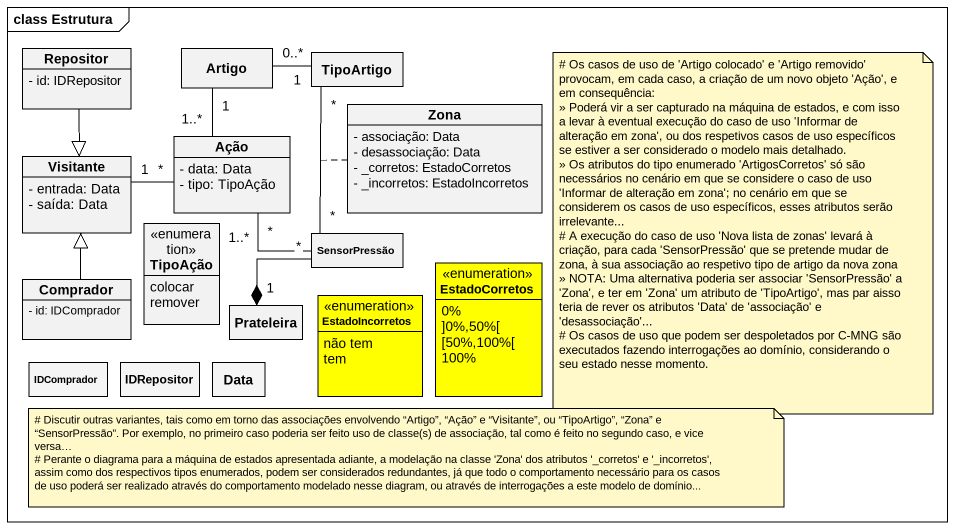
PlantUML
@startuml
mainframe class Estrutura
hide circle
hide empty members
skinparam classAttributeIconSize 0
class Repositor {
  - id: IDRepositor
}
class Artigo
class TipoArtigo
class Zona {
  - associação: Data
  - desassociação: Data
  - _corretos: EstadoCorretos
  - _incorretos: EstadoIncorretos
}
class Visitante {
  - entrada: Data
  - saída: Data
}
class Ação {
  - data: Data
  - tipo: TipoAção
}
enum TipoAção {
  colocar
  remover
}
class SensorPressão
enum EstadoCorretos #FFFF00 {
  0%
  ]0%,50%[
  [50%,100%[
  100%
}
class Comprador {
  - id: IDComprador
}
class Prateleira
enum EstadoIncorretos #FFFF00 {
  não tem
  tem
}
class IDComprador #F5F5F5
class IDRepositor #F5F5F5
class Data #F5F5F5
Repositor --|> Visitante
Artigo "0..*" -right- "1" TipoArtigo
Artigo "1" -- "1..*" Ação
Ação "*" -left- "1" Visitante
Ação "*" -- "1..*" SensorPressão
SensorPressão "*" -up- "*" TipoArtigo
(SensorPressão, TipoArtigo) .. Zona
SensorPressão "*" --* "1" Prateleira
Comprador -up-|> Visitante
note as N1
  # Os casos de uso de 'Artigo colocado' e 'Artigo removido' provocam, em cada caso, a criação de um novo objeto 'Ação', e em consequência:
  >> Poderá vir a ser capturado na máquina de estados, e com isso a levar à eventual execução do caso de uso 'Informar de alteração em zona', ou dos respetivos casos de uso específicos se estiver a ser considerado o modelo mais detalhado.
  >> Os atributos do tipo enumerado 'ArtigosCorretos' só são necessários no cenário em que se considere o caso de uso 'Informar de alteração em zona'; no cenário em que se considerem os casos de uso específicos, esses atributos serão irrelevante...
  # A execução do caso de uso 'Nova lista de zonas' levará à criação, para cada 'SensorPressão' que se pretende mudar de zona, à sua associação ao respetivo tipo de artigo da nova zona
  >> NOTA: Uma alternativa poderia ser associar 'SensorPressão' a 'Zona', e ter em 'Zona' um atributo de 'TipoArtigo', mas par aisso teria de rever os atributos 'Data' de 'associação' e 'desassociação'...
  # Os casos de uso que podem ser despoletados por C-MNG são executados fazendo interrogações ao domínio, considerando o seu estado nesse momento.
end note
note as N2
  # Discutir outras variantes, tais como em torno das associações envolvendo “Artigo”, “Ação” e “Visitante”, ou “TipoArtigo”, “Zona” e “SensorPressão”. Por exemplo, no primeiro caso poderia ser feito uso de classe(s) de associação, tal como é feito no segundo caso, e vice versa…
  # Perante o diagrama para a máquina de estados apresentada adiante, a modelação na classe 'Zona' dos atributos '_corretos' e '_incorretos', assim como dos respectivos tipos enumerados, podem ser considerados redundantes, já que todo o comportamento necessário para os casos de uso poderá ser realizado através do comportamento modelado nesse diagram, ou através de interrogações a este modelo de domínio...
end note
@enduml
